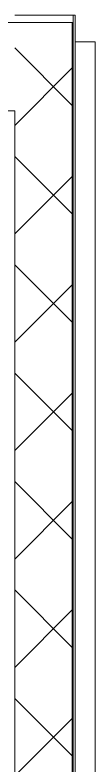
# Model space of a CAD drawing. Header units: millimetres. Extents: x -249154 to 415037, y -45458 to 354837.
# Drawn here: x 85035 to 85245, y 104577 to 106536 of the extents above; entities that cross this region are included whole.
import ezdxf

# ---------------------------------------------------------------- set-up
doc = ezdxf.new("R2010")
doc.units = ezdxf.units.MM
doc.layers.add('A-WALL', color=7, linetype='Continuous', lineweight=5)
doc.layers.add('A-WALL-1', color=9, linetype='Continuous', lineweight=5, true_color=0x808080)
doc.layers.add('A-WALL-FNSH-1', color=9, linetype='Continuous', lineweight=5, true_color=0x808080)

# ---------------------------------------------------------------- blocks, each defined once
blk = doc.blocks.new('1floor')
at = {"layer": 'A-WALL'}
h = blk.add_hatch(dxfattribs=at)
h.set_pattern_fill('FP_24', color=256, style=0, pattern_type=2)
h.set_pattern_definition([(45, (0, 0), (-141.42136, 141.42136), []), (135, (0, 0), (-141.42136, -141.42136), [])])
h.paths.add_polyline_path([(85000, 23680), (85120, 23680), (85120, 27330), (84970, 27330), (84970, 23680)])
for p, q in [((85123, 27350), (85123, 23833)), ((85123, 27330), (80350, 27330)), ((85120, 23830), (85120, 27330)), ((85128, 27280), (85180, 27280)), ((85180, 27280), (85180, 23860))]:
    blk.add_line(p, q, dxfattribs=at)
at = {"layer": 'A-WALL-1'}
for p, q in [((84970, 27100), (84750, 27100)), ((84970, 21680), (84970, 27100))]:
    blk.add_line(p, q, dxfattribs=at)
at = {"layer": 'A-WALL-FNSH-1'}
for p, q in [((85128, 27350), (84970, 27350)), ((85128, 23838), (85128, 27350))]:
    blk.add_line(p, q, dxfattribs=at)

msp = doc.modelspace()

# ---------------------------------------------------------------- block references
msp.add_blockref('1floor', (64.7, 79186.1))

doc.saveas('drawing.dxf')
